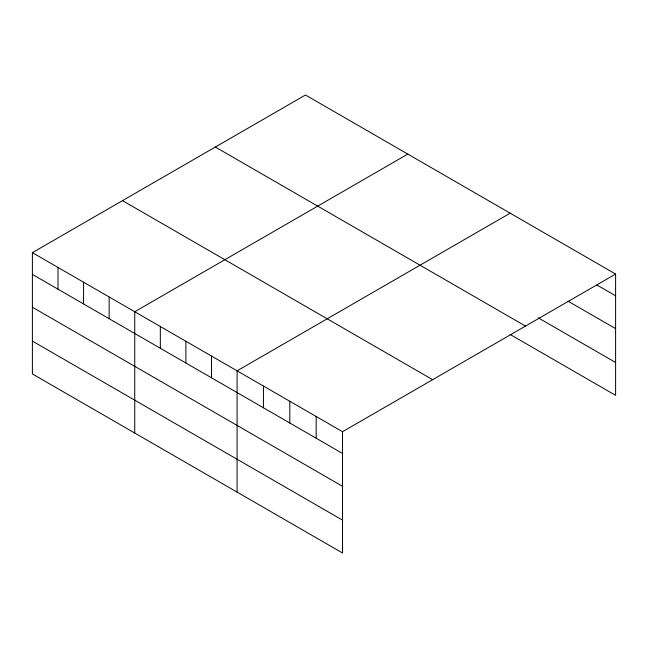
<?xml version="1.0" encoding="UTF-8"?>
<svg xmlns="http://www.w3.org/2000/svg" width="648" height="648" viewBox="0 0 648 648"><rect width="100%" height="100%" fill="white"/><g stroke="black" fill="none" stroke-linecap="round" stroke-linejoin="round"><path stroke-width="0.97" d="M342.533 486.3L342.533 431.714L32.4 252.655L32.4 373.945L342.533 552.995L342.533 486.3L32.4 307.241M32.4 252.655L305.467 95.005L615.6 274.055L615.6 395.345L510.154 334.465M407.811 154.094L134.744 311.745L134.744 433.034M510.154 213.176L237.087 370.834L237.087 492.115M342.533 431.714L615.6 274.055M596.889 284.99L615.6 295.788M567.98 301.15L615.6 328.641M538.221 317.812L615.6 362.491M215.355 147.031L525.488 326.082M122.513 200.629L432.645 379.688M32.4 274.396L342.533 453.446M32.4 341.091L342.533 520.142M316.167 416.494L316.167 438.226M289.81 401.274L289.81 423.006M263.444 386.054L263.444 407.786M211.499 356.06L211.499 377.792M185.911 341.285L185.911 363.026M160.331 326.519L160.331 348.251M109.156 296.97L109.156 318.711M83.568 282.204L83.568 303.936M57.988 267.43L57.988 289.162"/></g></svg>
